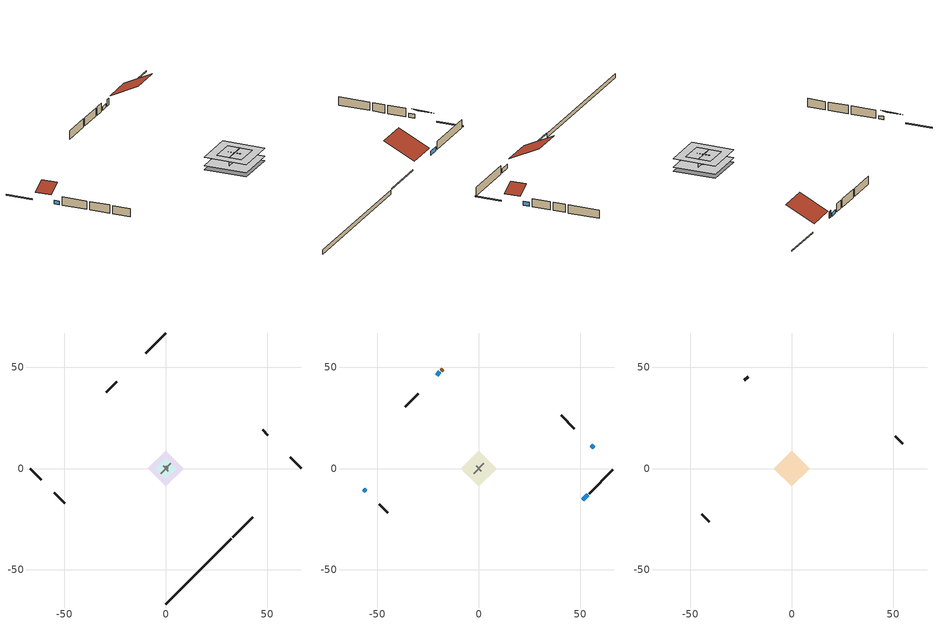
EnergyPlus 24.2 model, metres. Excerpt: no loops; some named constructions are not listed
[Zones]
crawlspace - vented
 floor foundation (Slab2 construction): -8.88,0 0,8.88 8.88,0 0,-8.88 z-0.91
 wall outside (RimJoist1 construction): 32.99,-33.91 42.92,-23.98 z0.3:0.61
 wall outside (RimJoist2 construction): -66.9,0 -61.38,-5.52 z0.3:0.61
 wall outside (RimJoist3 construction): 0,66.9 -9.94,56.96 z0.3:0.61
 wall outside (RimJoist4 construction): 66.9,0 61.38,5.52 z0.3:0.61
 wall foundation (FoundationWall1 construction): 0,-66.9 32.33,-34.57 z-0.91:0.3
furnace airloop ret air zone
 floor adiabatic (AdiabaticConst): 0,0 0,1 1,1 1,0 z0
 wall adiabatic (AdiabaticConst): 0,1 0,0 1,0 1,1 0,1 z0:1
 ceiling adiabatic (AdiabaticConst): 1,0 1,1 0,1 0,0 z1
garage
 floor foundation (Slab1 construction): -5.17,0 0,5.17 5.17,0 0,-5.17 z0
 wall outside (Wall1 construction): -55.03,-11.87 -49.86,-17.04 z0.3:2.74
 wall outside (Wall12 construction): 50.4,16.5 47.81,19.08 z0.3:2.74
 wall outside (Wall2 construction): -24.08,42.81 -29.25,37.64 z0.3:2.74
 wall to conditioned space (Wall5 construction Reversed): -2.59,-2.59 2.59,2.59 z0.3:2.74
 wall to conditioned space (Wall6 construction Reversed): 1.29,-1.29 -1.29,1.29 z0.3:2.74
conditioned space
 floor to crawlspace - vented (Floor2 construction): -8.88,0 0,8.88 8.88,0 0,-8.88 z0.3
 wall outside (AdiabaticWallConstruction 1): -17.89,49.01 -18.54,48.36 z0.3:2.34
 wall outside (AdiabaticWallConstruction): 51.42,-15.48 53.86,-13.04 z0.3:1.46; -56.72,-10.18 -55.68,-11.21 z0.3:1.28; -19.19,47.7 -20.83,46.07 z0.3:1.34; 56.72,10.18 55.43,11.47 z0.3:1.52
 wall outside (Wall3 construction): 54.51,-12.38 66.24,-0.66 z0.3:2.74
 wall outside (Wall4 construction): -49.2,-17.7 -45.04,-21.86 z0.3:2.74
 wall outside (Wall7 construction): -29.91,36.99 -36.39,30.51 z0.3:2.74
 wall outside (Wall8 construction): 47.16,19.74 40.64,26.25 z0.3:2.74
 window (WindowConstruction): 51.42,-15.48 53.86,-13.04 z0.3:1.46
 window (WindowConstruction 1): -56.72,-10.18 -55.69,-11.21 z0.3:1.28
 window (WindowConstruction 2): -19.19,47.7 -20.83,46.07 z0.3:1.34
 window (WindowConstruction 3): 56.72,10.18 55.43,11.47 z0.3:1.52
 door (Door): -17.89,49.01 -18.54,48.36 z0.3:2.34
attic - vented
 floor to garage (Floor1 construction): -5.17,0 0,5.17 5.17,0 0,-5.17 z2.74
 floor to conditioned space (Floor3 construction Reversed): -8.88,0 0,8.88 8.88,0 0,-8.88 z2.74
 wall outside (Wall10 construction): 54.77,12.13 51.06,15.84 z0.3:2.74
 wall outside (Wall11 construction): -21.49,45.41 -23.43,43.47 z0.3:2.74
 wall outside (Wall9 construction): -44.38,-22.51 -40.67,-26.23 z0.3:2.74
 roof outside (Roof1 construction): 50.76,-16.14,2.74 44.34,-9.71,7.29 37.16,-16.9,7.29 43.58,-23.32,2.74
 roof outside (Roof2 construction): -57.37,-9.52,2.74 -54.38,-6.53,4.86 -57.73,-3.18,4.86 -60.72,-6.17,2.74
 roof outside (Roof3 construction): 57.37,9.52,2.74 54.38,6.53,4.86 57.73,3.18,4.86 60.72,6.17,2.74
 roof outside (Roof4 construction): -17.23,49.66,2.74 -11.29,43.72,6.94 -4.65,50.36,6.94 -10.59,56.3,2.74
[Material] Roughness=Rough; Thermal Absorptance=0.9
Name | Thickness {m} | Conductivity {W/m-K} | Density {kg/m3} | Specific Heat {J/kg-K} | Solar Absorptance | Visible Absorptance
ceiling loosefill ins | 0.0846667 | 0.0480833 | 16.02 | 1046.75 | 0.7 | 0.7
ceiling stud and cavity 1 | 0.1397 | 0.302811 | 65.682 | 1177.47 | 0.7 | 0.7
floor covering | 0.0127 | 0.0433444 | 54.468 | 1339.84 | 0.6 | 0.6
floor stud and cavity | 0.1397 | 0.923637 | 92.3553 | 1139.71 | 0.7 | 0.7
gypsum board | 0.0127 | 0.160291 | 801 | 837.4 | 0.6 | 0.6
osb sheathing 0.5 in. 2; osb sheathing 0.5 in. 3 | 0.0127 | 0.115458 | 512.64 | 1214.23 | 0.7 | 0.7
osb sheathing 0.75 in. | 0.01905 | 0.115458 | 512.64 | 1214.23 | 0.7 | 0.7
wall stud and cavity 2 | 0.1397 | 0.335416 | 139.0536 | 1170.24 | 0.7 | 0.7
[Construction]
Floor2 construction Reversed: floor covering, osb sheathing 0.75 in., floor stud and cavity
Floor3 construction: ceiling loosefill ins, ceiling stud and cavity 1, gypsum board
Wall5 construction: osb sheathing 0.5 in. 2, wall stud and cavity 2, gypsum board
Wall6 construction: osb sheathing 0.5 in. 3, wall stud and cavity 2, gypsum board
[EnergyManagementSystem:Subroutine]
furnace_airloop_0_duct_subroutine: Set AH_MFR = furnace_airloop_AH_MFR / 1; If AH_MFR > 0; Set AH_Tout = furnace_airloop_AH_Tout; Set AH_Wout = furnace_airloop_AH_Wout; Set RA_T = furnace_airloop_RA_T; Set RA_W = furnace_airloop_Ra_W; Set Fan_RTF = furnace_airloop_Fan_RTF; Set DZ_T = furnace_airloop_0_DZ_T; Set DZ_W = furnace_airloop_0_DZ_W; Set AH_VFR = furnace_airloop_AH_VFR / 1; Set h_SA = (@HFnTdbW AH_Tout AH_Wout); Set h_RA = (@HFnTdbW RA_T RA_W); Set h_fg = (@HfgAirFnWTdb AH_Wout AH_Tout); Set h_DZ = (@HFnTdbW DZ_T DZ_W); Set air_cp = 1006.0; Set f_sup = 0.067; Set f_ret = 0.033; Set sup_lk_mfr = f_sup * AH_MFR; Set ret_lk_mfr = f_ret * AH_MFR; Set SupTotLkToCond = sup_lk_mfr*(h_RA - h_SA); Set SupLatLkToCond = sup_lk_mfr*h_fg*(RA_W-AH_Wout); Set SupSensLkToCond = SupTotLkToCond-SupLatLkToCond; Set supply_ua = 142.257; Set eTm = 0-((Fan_RTF/(AH_MFR*air_cp))*supply_ua); Set t_sup = DZ_T+((AH_Tout-DZ_T)*(@Exp eTm)); Set SupCondToCond = AH_MFR*air_cp*(t_sup-AH_Tout); Set SupCondToDZ = 0-SupCondToCond; Set return_ua = 26.344; Set eTm = 0-((Fan_RTF/(AH_MFR*air_cp))*return_ua); Set t_ret = DZ_T+((RA_T-DZ_T)*(@Exp eTm)); Set RetCondToRP = AH_MFR*air_cp*(t_ret-RA_T); Set RetCondToDZ = 0-RetCondToRP; Set RetLatLkToRP = 0; Set RetSensLkToRP = ret_lk_mfr*air_cp*(DZ_T-RA_T); Set SupTotLkToDZ = sup_lk_mfr*(h_SA-h_DZ); Set SupLatLkToDZ = sup_lk_mfr*h_fg*(AH_Wout-DZ_W); Set SupSensLkToDZ = SupTotLkToDZ-SupLatLkToDZ; Set FracOutsideToCond = 1.0; Set FracOutsideToDZ = 0.0; Set FracCondToOutside = 0.0; Set FracDZToOutside = 1.0; Set FracDZToCond = 0.0; Set FracCondToDZ = 0.0; Set lk_imbal_vfr = @ABS(f_sup - f_ret) * AH_VFR; Set ImbalLkCondToDZ = lk_imbal_vfr * FracCondToDZ; Set ImbalLkDZToCond = lk_imbal_vfr * FracDZToCond; Set ImbalLkOutsideToCond = lk_imbal_vfr * FracOutsideToCond; Set ImbalLkOutsideToDZ = lk_imbal_vfr * FracOutsideToDZ; Set ImbalLkCondToOutside = lk_imbal_vfr * FracCondToOutside; Set ImbalLkDZToOutside = lk_imbal_vfr * FracDZToOutside; Else; Set SupLatLkToCond = 0; Set SupSensLkToCond = 0; Set SupCondToCond = 0; Set RetCondToRP = 0; Set RetLatLkToRP = 0; Set RetSensLkToRP = 0; Set RetCondToDZ = 0; Set SupCondToDZ = 0; Set SupLatLkToDZ = 0; Set SupSensLkToDZ = 0; Set ImbalLkCondToDZ = 0; Set ImbalLkDZToCond = 0; Set ImbalLkOutsideToCond = 0; Set ImbalLkOutsideToDZ = 0; Set ImbalLkCondToOutside = 0; Set ImbalLkDZToOutside = 0; EndIf; Set furnace_airloop_0_SupLatLkToCond = SupLatLkToCond; Set furnace_airloop_0_SupSensLkToCond = SupSensLkToCond; Set furnace_airloop_0_SupCondToLv = SupCondToCond; Set furnace_airloop_0_RetCondToRP = RetCondToRP; Set furnace_airloop_0_RetLatLkToRP = RetLatLkToRP; Set furnace_airloop_0_RetSensLkToRP = RetSensLkToRP; Set furnace_airloop_0_RetCondToDZ = RetCondToDZ; Set furnace_airloop_0_SupCondToDZ = SupCondToDZ; Set furnace_airloop_0_SupLatLkToDZ = SupLatLkToDZ; Set furnace_airloop_0_SupSensLkToDZ = SupSensLkToDZ; Set furnace_airloop_0_ZoneMixCondToDZ = ImbalLkCondToDZ; Set furnace_airloop_0_ZoneMixDZToCond = ImbalLkDZToCond; Set furnace_airloop_0_DuctImbalLkSupFanEquivCond = ImbalLkCondToOutside; Set furnace_airloop_0_DuctImbalLkExhFanEquivCond = ImbalLkOutsideToCond; Set furnace_airloop_0_DuctImbalLkSupFanEquivDZ = ImbalLkDZToOutside; Set furnace_airloop_0_DuctImbalLkExhFanEquivDZ = ImbalLkOutsideToDZ
[EnergyManagementSystem:ProgramCallingManager]
infil_program_calling_manager: BeginZoneTimestepAfterInitHeatBalance; infil_program
natural_vent_program_calling_manager: BeginZoneTimestepAfterInitHeatBalance; natural_vent_program
room_ac_supply_fan_disaggregate_program_calling_manager: EndOfSystemTimestepBeforeHVACReporting; room_ac_supply_fan_disaggregate_program
total_airflows_program_calling_manager: EndOfZoneTimestepAfterZoneReporting; total_airflows_program
total_loads_program_calling_manager: EndOfZoneTimestepAfterZoneReporting; total_loads_program
unmet_hours_program_calling_manager: EndOfZoneTimestepBeforeZoneReporting; unmet_hours_program
water_heater_hpwh_EC_adj_ProgramManager: EndOfSystemTimestepBeforeHVACReporting; water_heater_hpwh_EC_adj
water_heater_ProgramManager: InsideHVACSystemIterationLoop; water_heater_Control; water_heater_InletAir
[EnergyManagementSystem:OutputVariable]
Name | EMS Variable | Type of Data in Variable | Update Frequency | EMS Program or Subroutine | Units
furnace supply fan disaggregate htg primary | furnace_supply_fan_primary_htg | Summed | SystemTimestep | furnace_supply_fan_disaggregate_program | J
room ac supply fan disaggregate clg | room_ac_supply_fan_clg | Summed | SystemTimestep | room_ac_supply_fan_disaggregate_program | J
loads_htg_tot_peakload_outvar; loads_htg_tot_annual_outvar; loads_htg_tot_timeseries_outvar | loads_htg_tot | Summed | ZoneTimestep | total_loads_program | J
loads_clg_tot_peakload_outvar; loads_clg_tot_annual_outvar; loads_clg_tot_timeseries_outvar | loads_clg_tot | Summed | ZoneTimestep | total_loads_program | J
htg_unmet_hours_annual_outvar; htg_unmet_hours_timeseries_outvar | htg_unmet_hours | Summed | ZoneTimestep | unmet_hours_program | hr
clg_unmet_hours_annual_outvar; clg_unmet_hours_timeseries_outvar | clg_unmet_hours | Summed | ZoneTimestep | unmet_hours_program | hr
loads_htg_roofs_annual_outvar; loads_htg_roofs_timeseries_outvar | loads_htg_roofs | Summed | ZoneTimestep | component_loads_program | J
loads_htg_ceilings_annual_outvar; loads_htg_ceilings_timeseries_outvar | loads_htg_ceilings | Summed | ZoneTimestep | component_loads_program | J
loads_htg_walls_annual_outvar; loads_htg_walls_timeseries_outvar | loads_htg_walls | Summed | ZoneTimestep | component_loads_program | J
loads_htg_rim_joists_annual_outvar; loads_htg_rim_joists_timeseries_outvar | loads_htg_rim_joists | Summed | ZoneTimestep | component_loads_program | J
loads_htg_foundation_walls_annual_outvar; loads_htg_foundation_walls_timeseries_outvar | loads_htg_foundation_walls | Summed | ZoneTimestep | component_loads_program | J
loads_htg_doors_annual_outvar; loads_htg_doors_timeseries_outvar | loads_htg_doors | Summed | ZoneTimestep | component_loads_program | J
loads_htg_windows_conduction_annual_outvar; loads_htg_windows_conduction_timeseries_outvar | loads_htg_windows_conduction | Summed | ZoneTimestep | component_loads_program | J
loads_htg_windows_solar_annual_outvar; loads_htg_windows_solar_timeseries_outvar | loads_htg_windows_solar | Summed | ZoneTimestep | component_loads_program | J
loads_htg_skylights_conduction_annual_outvar; loads_htg_skylights_conduction_timeseries_outvar | loads_htg_skylights_conduction | Summed | ZoneTimestep | component_loads_program | J
loads_htg_skylights_solar_annual_outvar; loads_htg_skylights_solar_timeseries_outvar | loads_htg_skylights_solar | Summed | ZoneTimestep | component_loads_program | J
loads_htg_floors_annual_outvar; loads_htg_floors_timeseries_outvar | loads_htg_floors | Summed | ZoneTimestep | component_loads_program | J
loads_htg_slabs_annual_outvar; loads_htg_slabs_timeseries_outvar | loads_htg_slabs | Summed | ZoneTimestep | component_loads_program | J
loads_htg_internal_mass_annual_outvar; loads_htg_internal_mass_timeseries_outvar | loads_htg_internal_mass | Summed | ZoneTimestep | component_loads_program | J
loads_htg_infil_annual_outvar; loads_htg_infil_timeseries_outvar | loads_htg_infil | Summed | ZoneTimestep | component_loads_program | J
loads_htg_natvent_annual_outvar; loads_htg_natvent_timeseries_outvar | loads_htg_natvent | Summed | ZoneTimestep | component_loads_program | J
loads_htg_mechvent_annual_outvar; loads_htg_mechvent_timeseries_outvar | loads_htg_mechvent | Summed | ZoneTimestep | component_loads_program | J
loads_htg_whf_annual_outvar; loads_htg_whf_timeseries_outvar | loads_htg_whf | Summed | ZoneTimestep | component_loads_program | J
loads_htg_ducts_annual_outvar; loads_htg_ducts_timeseries_outvar | loads_htg_ducts | Summed | ZoneTimestep | component_loads_program | J
loads_htg_intgains_annual_outvar; loads_htg_intgains_timeseries_outvar | loads_htg_intgains | Summed | ZoneTimestep | component_loads_program | J
loads_htg_lighting_annual_outvar; loads_htg_lighting_timeseries_outvar | loads_htg_lighting | Summed | ZoneTimestep | component_loads_program | J
loads_clg_roofs_annual_outvar; loads_clg_roofs_timeseries_outvar | loads_clg_roofs | Summed | ZoneTimestep | component_loads_program | J
loads_clg_ceilings_annual_outvar; loads_clg_ceilings_timeseries_outvar | loads_clg_ceilings | Summed | ZoneTimestep | component_loads_program | J
loads_clg_walls_annual_outvar; loads_clg_walls_timeseries_outvar | loads_clg_walls | Summed | ZoneTimestep | component_loads_program | J
loads_clg_rim_joists_annual_outvar; loads_clg_rim_joists_timeseries_outvar | loads_clg_rim_joists | Summed | ZoneTimestep | component_loads_program | J
loads_clg_foundation_walls_annual_outvar; loads_clg_foundation_walls_timeseries_outvar | loads_clg_foundation_walls | Summed | ZoneTimestep | component_loads_program | J
loads_clg_doors_annual_outvar; loads_clg_doors_timeseries_outvar | loads_clg_doors | Summed | ZoneTimestep | component_loads_program | J
loads_clg_windows_conduction_annual_outvar; loads_clg_windows_conduction_timeseries_outvar | loads_clg_windows_conduction | Summed | ZoneTimestep | component_loads_program | J
loads_clg_windows_solar_annual_outvar; loads_clg_windows_solar_timeseries_outvar | loads_clg_windows_solar | Summed | ZoneTimestep | component_loads_program | J
loads_clg_skylights_conduction_annual_outvar; loads_clg_skylights_conduction_timeseries_outvar | loads_clg_skylights_conduction | Summed | ZoneTimestep | component_loads_program | J
loads_clg_skylights_solar_annual_outvar; loads_clg_skylights_solar_timeseries_outvar | loads_clg_skylights_solar | Summed | ZoneTimestep | component_loads_program | J
loads_clg_floors_annual_outvar; loads_clg_floors_timeseries_outvar | loads_clg_floors | Summed | ZoneTimestep | component_loads_program | J
loads_clg_slabs_annual_outvar; loads_clg_slabs_timeseries_outvar | loads_clg_slabs | Summed | ZoneTimestep | component_loads_program | J
loads_clg_internal_mass_annual_outvar; loads_clg_internal_mass_timeseries_outvar | loads_clg_internal_mass | Summed | ZoneTimestep | component_loads_program | J
loads_clg_infil_annual_outvar; loads_clg_infil_timeseries_outvar | loads_clg_infil | Summed | ZoneTimestep | component_loads_program | J
loads_clg_natvent_annual_outvar; loads_clg_natvent_timeseries_outvar | loads_clg_natvent | Summed | ZoneTimestep | component_loads_program | J
loads_clg_mechvent_annual_outvar; loads_clg_mechvent_timeseries_outvar | loads_clg_mechvent | Summed | ZoneTimestep | component_loads_program | J
loads_clg_whf_annual_outvar; loads_clg_whf_timeseries_outvar | loads_clg_whf | Summed | ZoneTimestep | component_loads_program | J
loads_clg_ducts_annual_outvar; loads_clg_ducts_timeseries_outvar | loads_clg_ducts | Summed | ZoneTimestep | component_loads_program | J
loads_clg_intgains_annual_outvar; loads_clg_intgains_timeseries_outvar | loads_clg_intgains | Summed | ZoneTimestep | component_loads_program | J
loads_clg_lighting_annual_outvar; loads_clg_lighting_timeseries_outvar | loads_clg_lighting | Summed | ZoneTimestep | component_loads_program | J
total_infil_flow_rate_timeseries_outvar | total_infil_flow_rate | Averaged | ZoneTimestep | total_airflows_program | m^3/s
total_mechvent_flow_rate_timeseries_outvar | total_mechvent_flow_rate | Averaged | ZoneTimestep | total_airflows_program | m^3/s
total_natvent_flow_rate_timeseries_outvar | total_natvent_flow_rate | Averaged | ZoneTimestep | total_airflows_program | m^3/s
total_whf_flow_rate_timeseries_outvar | total_whf_flow_rate | Averaged | ZoneTimestep | total_airflows_program | m^3/s
[Schedule:Day:Interval]
cooling season schedule day; cooling season schedule day 2; cooling season schedule default day; hvac availability schedule day; natural vent schedule default day: No, 24:00, 0
cooling season schedule day 1; hvac availability schedule default day; natural vent schedule day: No, 24:00, 1
exterior lighting schedule day 10: No, 01:00, 0.552381, 03:00, 0.510952, 05:00, 0.483333, 06:00, 0.538571, 07:00, 0.607619, 08:00, 0.56619, 09:00, 0.428095, 10:00, 0.345238, 12:00, 0.331429, 13:00, 0.345238, 14:00, 0.386667, 15:00, 0.414286, 16:00, 0.483333, 17:00, 0.607619, 18:00, 0.773333, 19:00, 0.88381, 20:00, 0.939048, 21:00, 0.966667, 22:00, 0.897619, 23:00, 0.773333, 24:00, 0.649048
exterior lighting schedule day 11: No, 01:00, 0.571429, 03:00, 0.528571, 05:00, 0.5, 06:00, 0.557143, 07:00, 0.628571, 08:00, 0.585714, 09:00, 0.442857, 10:00, 0.357143, 12:00, 0.342857, 13:00, 0.357143, 14:00, 0.4, 15:00, 0.428571, 16:00, 0.5, 17:00, 0.628571, 18:00, 0.8, 19:00, 0.914286, 20:00, 0.971429, 21:00, 1, 22:00, 0.928571, 23:00, 0.8, 24:00, 0.671429
exterior lighting schedule day 7: No, 01:00, 0.419048, 03:00, 0.387619, 05:00, 0.366667, 06:00, 0.408571, 07:00, 0.460952, 08:00, 0.429524, 09:00, 0.324762, 10:00, 0.261905, 12:00, 0.251429, 13:00, 0.261905, 14:00, 0.293333, 15:00, 0.314286, 16:00, 0.366667, 17:00, 0.460952, 18:00, 0.586667, 19:00, 0.670476, 20:00, 0.712381, 21:00, 0.733333, 22:00, 0.680952, 23:00, 0.586667, 24:00, 0.492381
exterior lighting schedule day 8: No, 01:00, 0.466667, 03:00, 0.431667, 05:00, 0.408333, 06:00, 0.455, 07:00, 0.513333, 08:00, 0.478333, 09:00, 0.361667, 10:00, 0.291667, 12:00, 0.28, 13:00, 0.291667, 14:00, 0.326667, 15:00, 0.35, 16:00, 0.408333, 17:00, 0.513333, 18:00, 0.653333, 19:00, 0.746667, 20:00, 0.793333, 21:00, 0.816667, 22:00, 0.758333, 23:00, 0.653333, 24:00, 0.548333
exterior lighting schedule day 9: No, 01:00, 0.509524, 03:00, 0.47131, 05:00, 0.445833, 06:00, 0.496786, 07:00, 0.560476, 08:00, 0.522262, 09:00, 0.394881, 10:00, 0.318452, 12:00, 0.305714, 13:00, 0.318452, 14:00, 0.356667, 15:00, 0.382143, 16:00, 0.445833, 17:00, 0.560476, 18:00, 0.713333, 19:00, 0.815238, 20:00, 0.86619, 21:00, 0.891667, 22:00, 0.827976, 23:00, 0.713333, 24:00, 0.59869
[Schedule:Week:Daily]
cooling season schedule Week Rule - Jan1-May26: cooling season schedule day, cooling season schedule day, cooling season schedule day, cooling season schedule day, cooling season schedule day, cooling season schedule day, cooling season schedule day, cooling season schedule default day, cooling season schedule default day, cooling season schedule default day, cooling season schedule default day, cooling season schedule default day
cooling season schedule Week Rule - May27-Jun2: cooling season schedule day, cooling season schedule day, cooling season schedule day, cooling season schedule day, cooling season schedule day, cooling season schedule day 1, cooling season schedule day 1, cooling season schedule default day, cooling season schedule default day, cooling season schedule default day, cooling season schedule default day, cooling season schedule default day
cooling season schedule Week Rule - Jun3-Sep29: cooling season schedule day 1, cooling season schedule day 1, cooling season schedule day 1, cooling season schedule day 1, cooling season schedule day 1, cooling season schedule day 1, cooling season schedule day 1, cooling season schedule default day, cooling season schedule default day, cooling season schedule default day, cooling season schedule default day, cooling season schedule default day
cooling season schedule Week Rule - Sep30-Oct6: cooling season schedule day 1, cooling season schedule day 2, cooling season schedule day 2, cooling season schedule day 2, cooling season schedule day 2, cooling season schedule day 2, cooling season schedule day 2, cooling season schedule default day, cooling season schedule default day, cooling season schedule default day, cooling season schedule default day, cooling season schedule default day
cooling season schedule Week Rule - Oct7-Dec31: cooling season schedule day 2, cooling season schedule day 2, cooling season schedule day 2, cooling season schedule day 2, cooling season schedule day 2, cooling season schedule day 2, cooling season schedule day 2, cooling season schedule default day, cooling season schedule default day, cooling season schedule default day, cooling season schedule default day, cooling season schedule default day
hvac availability schedule Week Rule - Jan1-Sep1; hvac availability schedule Week Rule - Dec2-Dec31: hvac availability schedule default day, hvac availability schedule default day, hvac availability schedule default day, hvac availability schedule default day, hvac availability schedule default day, hvac availability schedule default day, hvac availability schedule default day, hvac availability schedule default day, hvac availability schedule default day, hvac availability schedule default day, hvac availability schedule default day, hvac availability schedule default day
hvac availability schedule Week Rule - Sep2-Sep8: hvac availability schedule default day, hvac availability schedule day, hvac availability schedule day, hvac availability schedule day, hvac availability schedule day, hvac availability schedule day, hvac availability schedule day, hvac availability schedule default day, hvac availability schedule default day, hvac availability schedule default day, hvac availability schedule default day, hvac availability schedule default day
hvac availability schedule Week Rule - Sep9-Dec1: hvac availability schedule day, hvac availability schedule day, hvac availability schedule day, hvac availability schedule day, hvac availability schedule day, hvac availability schedule day, hvac availability schedule day, hvac availability schedule default day, hvac availability schedule default day, hvac availability schedule default day, hvac availability schedule default day, hvac availability schedule default day
natural vent schedule Week Rule - Jan1-Jan6: natural vent schedule day, natural vent schedule day, natural vent schedule default day, natural vent schedule day, natural vent schedule default day, natural vent schedule day, natural vent schedule default day, natural vent schedule default day, natural vent schedule default day, natural vent schedule default day, natural vent schedule default day, natural vent schedule default day
natural vent schedule Week Rule - Jan7-Dec31: natural vent schedule default day, natural vent schedule day, natural vent schedule default day, natural vent schedule day, natural vent schedule default day, natural vent schedule day, natural vent schedule default day, natural vent schedule default day, natural vent schedule default day, natural vent schedule default day, natural vent schedule default day, natural vent schedule default day
[Schedule:Year]
cooling season schedule: cooling season schedule Week Rule - Jan1-May26, 1, 1, 5, 26, cooling season schedule Week Rule - May27-Jun2, 5, 27, 6, 2, cooling season schedule Week Rule - Jun3-Sep29, 6, 3, 9, 29, cooling season schedule Week Rule - Sep30-Oct6, 9, 30, 10, 6, cooling season schedule Week Rule - Oct7-Dec31, 10, 7, 12, 31
hvac availability schedule: hvac availability schedule Week Rule - Jan1-Sep1, 1, 1, 9, 1, hvac availability schedule Week Rule - Sep2-Sep8, 9, 2, 9, 8, hvac availability schedule Week Rule - Sep9-Dec1, 9, 9, 12, 1, hvac availability schedule Week Rule - Dec2-Dec31, 12, 2, 12, 31
natural vent schedule: natural vent schedule Week Rule - Jan1-Jan6, 1, 1, 1, 6, natural vent schedule Week Rule - Jan7-Dec31, 1, 7, 12, 31
[Schedule:File]
hot_water_dishwasher: File=in.schedules.csv; Column Number=6; Rows to Skip at Top=1; Number of Hours of Data=8760; Column Separator=Comma; Interpolate to Timestep=Yes; Minutes per Item=15; Adjust Schedule for Daylight Savings=Yes
